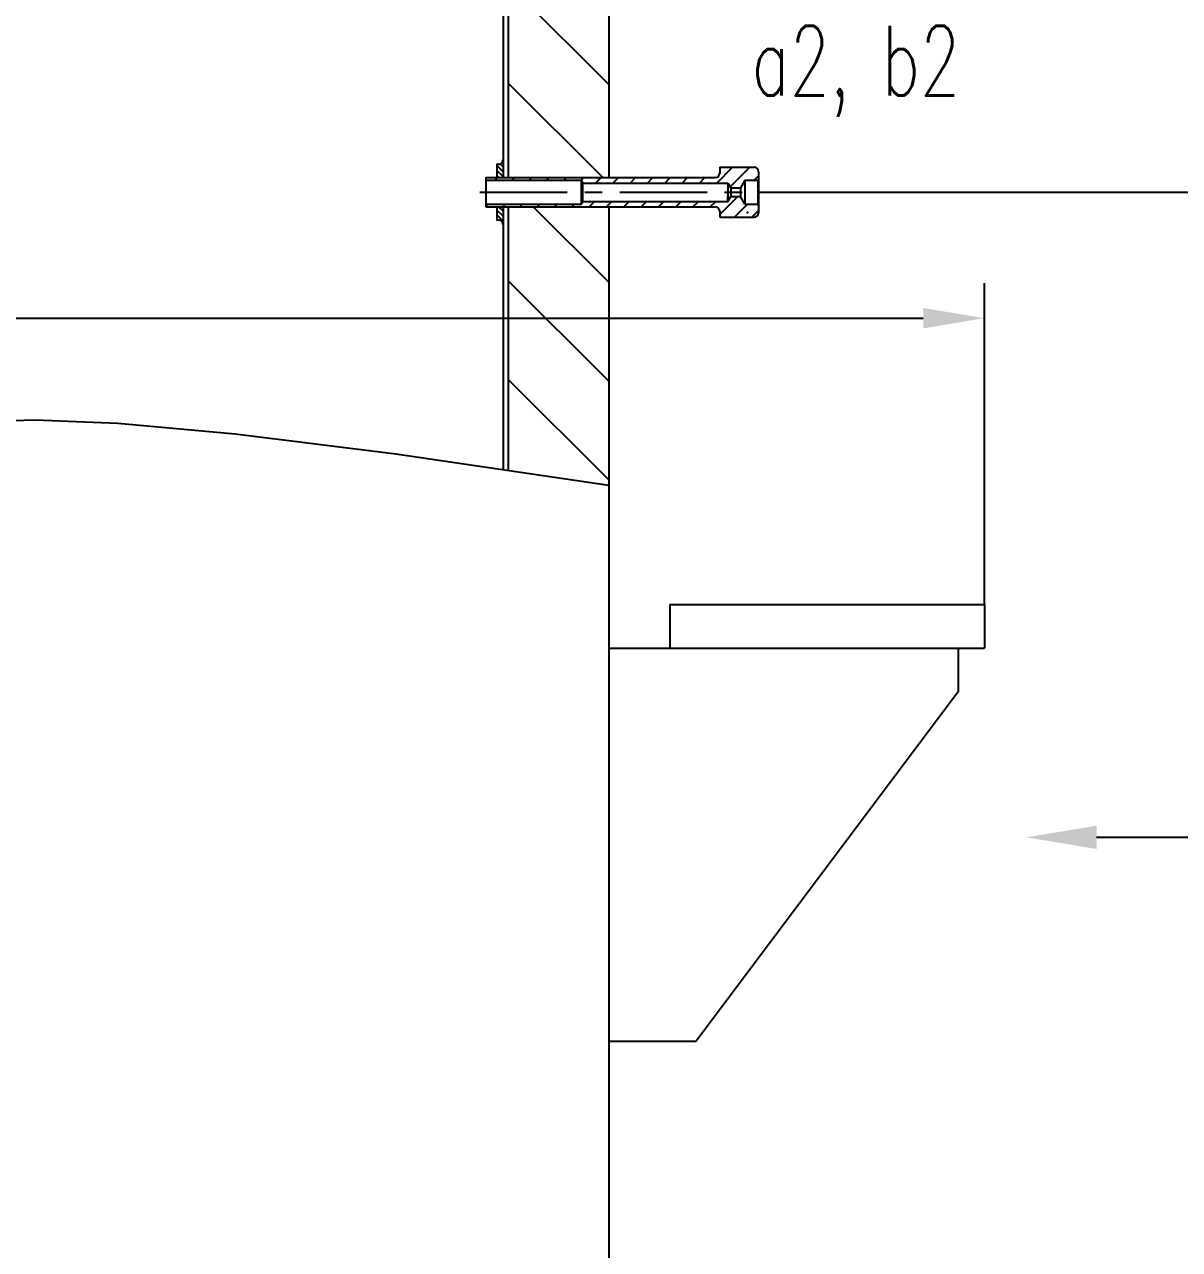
# Model space of a CAD drawing. Extents: x 2963 to 8481, y 2091 to 3069.
# Drawn here: x 3208.5 to 3274.6, y 2811 to 2881.1 of the extents above; entities that cross this region are included whole.
import ezdxf
from ezdxf.enums import TextEntityAlignment as Align

# ---------------------------------------------------------------- set-up
doc = ezdxf.new("R2010")
doc.units = 0
doc.header["$LTSCALE"] = 20
doc.header["$MEASUREMENT"] = 0
doc.linetypes.add('CENTER', pattern=[2, 1.25, -0.25, 0.25, -0.25])
doc.layers.get('0').update_dxf_attribs({"linetype": 'CONTINUOUS'})
for name, color, linetype in [('中心线', 1, 'CENTER'), ('标注线', 3, 'CONTINUOUS'), ('粗实线', 7, 'CONTINUOUS'), ('细实线', 3, 'CONTINUOUS')]:
    doc.layers.add(name, color=color, linetype=linetype)
doc.styles.add('HZ', font='romans.shx', dxfattribs={"width": 0.667, "bigfont": 'hztxt.shx'})
doc.styles.get("Standard").update_dxf_attribs({"font": 'TXT.SHX'})
doc.dimstyles.get("Standard").update_dxf_attribs({"dimtxt": 0.18, "dimasz": 0.18, "dimexe": 0.18, "dimexo": 0.0625, "dimgap": 0.09, "dimtad": 0, "dimtih": 1, "dimtoh": 1, "dimdec": 4, "dimzin": 0, "dimdsep": 46, "dimtxsty": 'Standard', "dimcen": 0.09, "dimadec": 0, "dimazin": 0, "dimtfac": 1, "dimtdec": 4, "dimtofl": 0, "dimtmove": 0, "dimatfit": 3, "dimfxl": 0, "dimtolj": 1, "dimtzin": 0, "dimarcsym": 0})

# ---------------------------------------------------------------- blocks, each defined once
blk = doc.blocks.new('*X14')
at = {"color": 0}
for p, q in [((2609.469, 2877.679), (2603.719, 2883.429)), ((2609.134, 2872.358), (2603.719, 2877.772)), ((2609.469, 2866.366), (2605.147, 2870.688)), ((2609.469, 2860.709), (2603.719, 2866.459)), ((2609.469, 2855.052), (2603.719, 2860.802))]:
    blk.add_line(p, q, dxfattribs=at)
blk = doc.blocks.new('*X41')
at = {"color": 0}
for p, q in [((2615.651, 2872.048), (2616.551, 2872.948)), ((2616.421, 2871.828), (2617.541, 2872.948)), ((2602.942, 2872.208), (2603.092, 2872.358)), ((2603.932, 2872.208), (2604.082, 2872.358)), ((2604.922, 2872.208), (2605.072, 2872.358)), ((2605.911, 2872.208), (2606.061, 2872.358)), ((2606.901, 2872.208), (2607.051, 2872.358)), ((2607.891, 2872.208), (2608.041, 2872.358)), ((2608.721, 2872.048), (2609.031, 2872.358)), ((2609.711, 2872.048), (2610.021, 2872.358)), ((2610.701, 2872.048), (2611.011, 2872.358)), ((2611.691, 2872.048), (2612.001, 2872.358)), ((2612.681, 2872.048), (2612.991, 2872.358)), ((2613.671, 2872.048), (2613.981, 2872.358)), ((2614.661, 2872.048), (2614.971, 2872.358)), ((2617.791, 2872.208), (2618.044, 2872.461)), ((2615.819, 2870.236), (2616.856, 2871.273)), ((2602.444, 2870.721), (2602.562, 2870.838)), ((2603.402, 2870.688), (2603.552, 2870.838)), ((2604.391, 2870.688), (2604.541, 2870.838)), ((2605.381, 2870.688), (2605.531, 2870.838)), ((2606.371, 2870.688), (2606.521, 2870.838)), ((2607.361, 2870.688), (2607.511, 2870.838)), ((2608.351, 2870.688), (2608.661, 2870.998)), ((2609.341, 2870.688), (2609.651, 2870.998)), ((2610.331, 2870.688), (2610.641, 2870.998)), ((2611.321, 2870.688), (2611.631, 2870.998)), ((2612.311, 2870.688), (2612.621, 2870.998)), ((2613.301, 2870.688), (2613.611, 2870.998)), ((2614.291, 2870.688), (2614.601, 2870.998)), ((2615.281, 2870.688), (2615.591, 2870.998)), ((2616.671, 2870.098), (2617.411, 2870.838)), ((2617.661, 2870.098), (2618.044, 2870.481))]:
    blk.add_line(p, q, dxfattribs=at)
blk = doc.blocks.new('*X42')
at = {"color": 0}
for p, q in [((2603.419, 2872.698), (2603.069, 2873.048)), ((2603.419, 2872.416), (2603.069, 2872.766)), ((2603.419, 2872.981), (2603.257, 2873.143)), ((2603.419, 2873.264), (2603.401, 2873.283)), ((2603.194, 2872.358), (2603.069, 2872.483)), ((2603.419, 2870.436), (2603.167, 2870.688)), ((2603.419, 2870.153), (2603.069, 2870.503)), ((2603.419, 2869.87), (2603.069, 2870.22)), ((2603.098, 2869.908), (2603.069, 2869.937))]:
    blk.add_line(p, q, dxfattribs=at)
blk = doc.blocks.new('*D79')
at = {"layer": '标注线', "color": 3, "lineweight": -2}
for p, q in [((3103.29, 2847.923), (3103.29, 2866.312)), ((3263.39, 2847.923), (3263.39, 2866.312)), ((3106.79, 2864.312), (3259.89, 2864.312))]:
    blk.add_line(p, q, dxfattribs=at)
at = {"layer": '标注线', "color": 3}
for points in [[(3106.79, 2864.895), (3106.79, 2863.728), (3103.29, 2864.312)], [(3259.89, 2864.895), (3259.89, 2863.728), (3263.39, 2864.312)]]:
    blk.add_solid(points, dxfattribs=at)
at = {"layer": '标注线', "color": 3, "insert": (3173.676, 2867.612), "char_height": 4, "attachment_point": 5, "style": 'HZ'}
blk.add_mtext('\\A1;3180', dxfattribs=at)
blk = doc.blocks.new('*D80')
at = {"layer": '细实线', "color": 3, "lineweight": -2}
for p, q in [((3252.101, 2871.523), (3294.797, 2871.523)), ((3292.797, 2868.023), (3292.797, 2450.023)), ((3250.465, 2446.523), (3294.797, 2446.523))]:
    blk.add_line(p, q, dxfattribs=at)
at = {"layer": '细实线', "color": 3}
for points in [[(3292.214, 2868.023), (3293.381, 2868.023), (3292.797, 2871.523)], [(3292.214, 2450.023), (3293.381, 2450.023), (3292.797, 2446.523)]]:
    blk.add_solid(points, dxfattribs=at)
at = {"layer": '细实线', "color": 3, "insert": (3289.497, 2623.271), "char_height": 4, "attachment_point": 5, "rotation": 90, "style": 'HZ'}
blk.add_mtext('\\A1;8500', dxfattribs=at)

msp = doc.modelspace()

# ---------------------------------------------------------------- linework, layer by layer
at = {"layer": '中心线', "ltscale": 0.2}
msp.add_line((3234.5209, 2871.5229), (3252.1009, 2871.5229), dxfattribs=at)
at = {"layer": '粗实线'}
for p, q in [((3235.84, 2884.0229), (3235.84, 2872.3579)), ((3236.14, 2884.0229), (3236.14, 2872.3579)), ((3241.89, 2884.0229), (3241.89, 2872.3579)), ((3235.84, 2874.6312), (3235.84, 2873.377)), ((3236.14, 2874.6312), (3236.14, 2872.3579)), ((3241.89, 2874.6312), (3241.89, 2872.3579)), ((3235.49, 2873.1479), (3235.49, 2872.3579)), ((3248.24, 2872.9479), (3250.215, 2872.9479)), ((3248.24, 2872.9479), (3248.24, 2872.6079)), ((3250.465, 2872.6979), (3250.465, 2870.3479)), ((3234.865, 2872.3579), (3234.865, 2870.6879)), ((3234.865, 2872.3579), (3247.99, 2872.3579)), ((3234.865, 2872.2079), (3240.315, 2872.2079)), ((3240.315, 2872.2079), (3240.4074, 2872.0479)), ((3240.315, 2872.2079), (3240.315, 2870.8379)), ((3240.4074, 2870.9979), (3240.4074, 2872.0479)), ((3240.4074, 2872.0479), (3248.715, 2872.0479)), ((3248.715, 2872.0479), (3248.8738, 2871.7729)), ((3248.715, 2872.0479), (3248.715, 2871.7729)), ((3248.715, 2872.0479), (3248.715, 2870.9979)), ((3249.675, 2872.2079), (3249.4239, 2871.7729)), ((3249.675, 2872.2079), (3250.415, 2872.2079)), ((3249.675, 2872.2079), (3249.675, 2870.8379)), ((3250.415, 2872.2079), (3250.465, 2872.2579)), ((3250.415, 2872.2079), (3250.415, 2870.8379)), ((3248.715, 2870.9979), (3248.8738, 2871.2729)), ((3248.715, 2870.9979), (3248.715, 2871.2729)), ((3248.8738, 2871.7729), (3248.8738, 2871.2729)), ((3248.8738, 2871.7729), (3249.4239, 2871.7729)), ((3248.8738, 2871.2729), (3249.4239, 2871.2729)), ((3249.4239, 2871.7729), (3249.4239, 2871.2729)), ((3249.675, 2870.8379), (3249.4239, 2871.2729)), ((3234.865, 2870.8379), (3240.315, 2870.8379)), ((3234.865, 2870.6879), (3247.99, 2870.6879)), ((3235.49, 2870.6879), (3235.49, 2869.8979)), ((3235.84, 2870.6879), (3235.84, 2868.3467)), ((3236.14, 2870.6879), (3236.14, 2868.3467)), ((3236.14, 2870.6879), (3236.14, 2855.5987)), ((3240.315, 2870.8379), (3240.4074, 2870.9979)), ((3240.4074, 2870.9979), (3248.715, 2870.9979)), ((3241.89, 2870.6879), (3241.89, 2868.3467)), ((3241.89, 2870.6879), (3241.89, 2447.3579)), ((3249.675, 2870.8379), (3250.415, 2870.8379)), ((3250.415, 2870.8379), (3250.465, 2870.7879)), ((3248.24, 2870.4379), (3248.24, 2870.0979)), ((3248.24, 2870.0979), (3250.215, 2870.0979)), ((3235.84, 2869.6688), (3235.84, 2855.6431)), ((3241.89, 2851.896), (3241.89, 2818.9438)), ((3245.39, 2847.9229), (3263.39, 2847.9229)), ((3245.39, 2847.9229), (3245.39, 2845.4229)), ((3263.39, 2847.9229), (3263.39, 2845.4229)), ((3241.89, 2845.4229), (3263.39, 2845.4229)), ((3261.89, 2845.4229), (3261.89, 2842.9229)), ((3261.89, 2842.9229), (3246.89, 2822.9229)), ((3241.89, 2822.9229), (3246.89, 2822.9229))]:
    msp.add_line(p, q, dxfattribs=at)
for centre, start, end in [((3235.59, 2873.377), 246.421822, 0), ((3250.215, 2872.6979), 0, 90), ((3247.99, 2872.6079), 270, 0), ((3247.99, 2870.4379), 0, 90), ((3235.59, 2869.6688), 0, 113.578178), ((3250.215, 2870.3479), 270, 0)]:
    msp.add_arc(centre, 0.25, start, end, dxfattribs=at)
msp.add_point((3249.8369, 2870.359), dxfattribs=at)
at = {"layer": '细实线', "color": 3}
msp.add_line((3269.8141, 2834.5975), (3282.7208, 2834.5975), dxfattribs=at)
msp.add_lwpolyline([(3205.8076, 2858.3996), (3209.0642, 2858.4966), (3213.795, 2858.3023), (3220.5057, 2857.6944), (3229.7022, 2856.5506), (3241.89, 2854.7486)], dxfattribs=at)
msp.add_solid([(3269.8141, 2833.9309), (3269.8141, 2835.2642), (3265.8141, 2834.5975)], dxfattribs=at)

# ---------------------------------------------------------------- block references
for name in ['*X14', '*X41', '*X42']:
    msp.add_blockref(name, (632.4207, 0), dxfattribs=at)

# ---------------------------------------------------------------- texts
at = {"layer": '细实线', "color": 3, "style": 'HZ', "width": 0.67}
msp.add_text('a2, b2', height=4, dxfattribs=at).set_placement((3256.0357, 2878.4412), align=Align.MIDDLE)

# ---------------------------------------------------------------- dimensions: what is measured, and where the dimension line sits
at = {"layer": '标注线'}
dim = msp.add_linear_dim(base=(3263.39, 2864.3117), p1=(3103.29, 2847.9229), p2=(3263.39, 2847.9229), text='3180', dimstyle='Standard', override={"dimtxt": 4, "dimasz": 3.5, "dimexe": 2, "dimexo": 0, "dimgap": 1.3, "dimtad": 1, "dimtih": 0, "dimtoh": 0, "dimdec": 3, "dimtxsty": 'HZ', "dimcen": 0, "dimclrd": 3, "dimclre": 3, "dimclrt": 3, "dimtol": 1, "dimtp": 10, "dimtm": 10, "dimtfac": 0.1, "dimtdec": 3, "dimtofl": 1}, dxfattribs=at)
dim.commit()
dim.dimension.update_dxf_attribs({"geometry": '*D79', "text_midpoint": (3173.6759, 2864.3117), "dimtype": 160})
at = {"layer": '细实线'}
dim = msp.add_linear_dim(base=(3292.7973, 2446.5229), p1=(3252.1009, 2871.5229), p2=(3250.465, 2446.5229), angle=90, text='8500', dimstyle='Standard', override={"dimtxt": 4, "dimasz": 3.5, "dimexe": 2, "dimexo": 0, "dimgap": 1.3, "dimtad": 1, "dimtih": 0, "dimtoh": 0, "dimdec": 3, "dimtxsty": 'HZ', "dimcen": 0, "dimclrd": 3, "dimclre": 3, "dimclrt": 3, "dimtol": 1, "dimtp": 10, "dimtm": 10, "dimtfac": 0.1, "dimtdec": 3, "dimtofl": 1}, dxfattribs=at)
dim.commit()
dim.dimension.update_dxf_attribs({"geometry": '*D80', "text_midpoint": (3292.7973, 2623.2713), "dimtype": 160})

doc.saveas('drawing.dxf')
